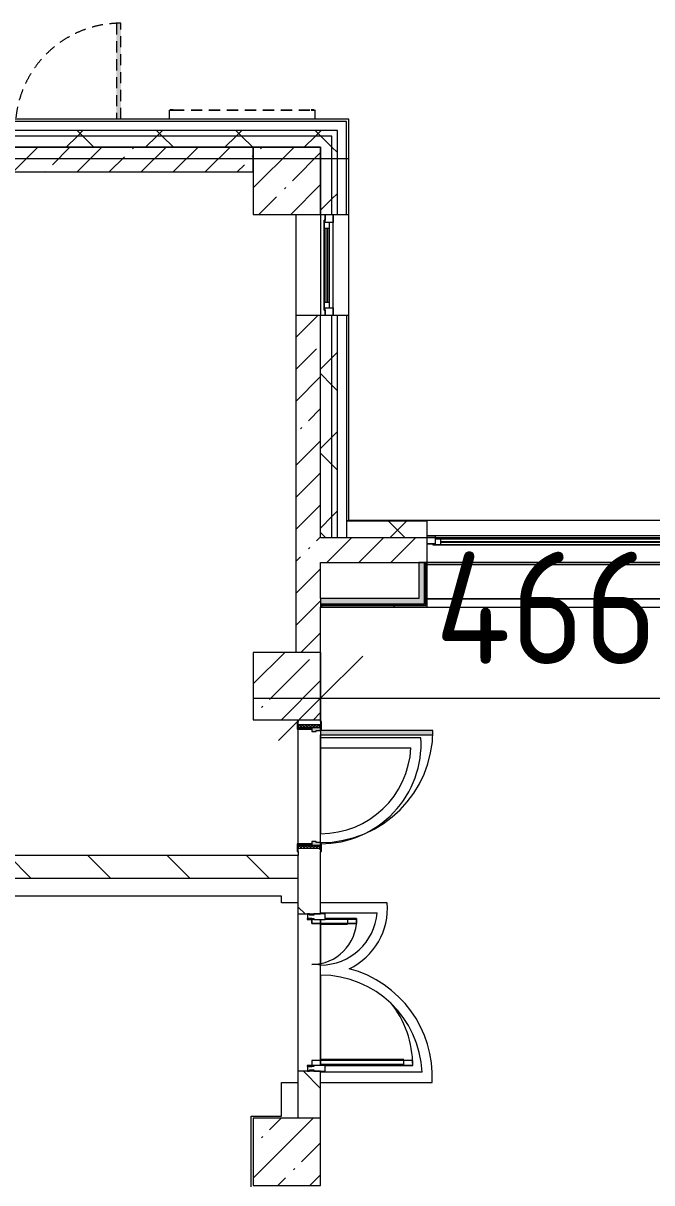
# Model space of a CAD drawing. Header units: millimetres. Extents: x 35092 to 251863, y -8553 to 29549.
# Drawn here: x 155813 to 161413, y 17875 to 28205 of the extents above; entities that cross this region are included whole.
import ezdxf

# ---------------------------------------------------------------- set-up
doc = ezdxf.new("R2010")
doc.units = ezdxf.units.MM
doc.linetypes.add('200_ШТРИХ__ш1_п0_6_', pattern=[160, 100, -60])
for name, color, linetype, lineweight in [('A-ANNO-DIMS', 7, 'Continuous', 9), ('A-ANNO-DIMS-500', 7, 'Continuous', 9), ('A-DETL-MBND-1', 7, '200_ШТРИХ__ш1_п0_6_', 9), ('A-GLAZ-2', 7, 'Continuous', 5), ('A-GLAZ-CWMG-2', 7, 'Continuous', 5), ('A-WALL', 7, 'Continuous', 9), ('A-WALL-2', 7, 'Continuous', 5), ('I-WALL-3', 7, 'Continuous', 5), ('S-COLS-1', 7, 'Continuous', 5), ('Оси', 7, 'Continuous', 9)]:
    doc.layers.add(name, color=color, linetype=linetype, lineweight=lineweight)
for name, color, linetype, lineweight, true_color in [('A-DETL-GENF-3', 7, 'Continuous', 5, 0xaaaaaa), ('A-DOOR-2', 7, 'Continuous', 5, 0xaaaaaa), ('A-DOOR-3', 7, 'Continuous', 5, 0xe2e2e2), ('A-DOOR-FRAM-3', 7, 'Continuous', 5, 0xe2e2e2), ('A-DOOR-FRAM-4', 7, 'Continuous', 5, 0xaaaaaa), ('A-FLOR-1', 7, 'Continuous', 5, 0xaaaaaa), ('I-WALL-1', 7, 'Continuous', 5, 0xe7e7e7), ('I-WALL-2', 7, 'Continuous', 9, 0xe7e7e7)]:
    doc.layers.add(name, color=color, linetype=linetype, lineweight=lineweight, true_color=true_color)
doc.styles.add('ISOCPEUR_3', font='isocpeur.ttf', dxfattribs={"width": 0.9, "height": 1000})
doc.dimstyles.new('ISO-2_0_0_9К_Средний_округл2', dxfattribs={"dimscale": 304.8, "dimtxt": 995.981176, "dimasz": 2.46063, "dimexe": 1.968504, "dimexo": 0, "dimgap": 0, "dimtad": 1, "dimdec": 0, "dimrnd": 10, "dimzin": 0, "dimdsep": 46, "dimtxsty": 'ISOCPEUR_3', "dimblk1": 'OBLIQUE', "dimblk2": 'OBLIQUE', "dimsah": 1, "dimcen": 0.09, "dimdle": 1.968504, "dimazin": 0, "dimtfac": 1, "dimtdec": 4, "dimtix": 1, "dimtmove": 0, "dimatfit": 3, "dimfxl": 1, "dimtvp": 1, "dimtolj": 1, "dimtzin": 0, "dimarcsym": 2})
pattern_1 = [(45, (124853, 0), (-353.5534, 353.5534), []), (135, (124853, 0), (-353.5534, -353.5534), [])]
pattern_2 = [(45, (124853, 0), (-285.123, 285.123), []), (45, (125138.1, 0), (-285.123, 285.123), [504.031, -100.806, 16.764, -84.042])]
pattern_3 = [(135, (124853, 0), (-353.5534, -353.5534), [])]
pattern_4 = [(45, (124853, 0), (-530.33, 530.33), []), (135, (124853, 0), (-530.33, -530.33), [])]

# ---------------------------------------------------------------- blocks, each defined once
blk = doc.blocks.new('BSC_Колонна _Прямоугольная - 600х600-V279-2_2_2_птичка')
at = {"layer": 'S-COLS-1'}
h = blk.add_hatch(dxfattribs=at)
h.set_pattern_fill('FP_113', color=256, style=0, pattern_type=2)
h.set_pattern_definition([(45, (-33310, -18150), (-285.123, 285.123), []), (45, (-33024.88, -18150), (-285.123, 285.123), [504.031, -100.806, 16.764, -84.042])])
h.paths.add_polyline_path([(300, -300), (300, 300), (-300, 300), (-300, -300), (-50, -300)])
for p, q in [((300, 300), (-300, 300)), ((-300, 300), (-300, -300)), ((300, -300), (300, 300)), ((-300, -300), (300, -300))]:
    blk.add_line(p, q, dxfattribs=at)
blk = doc.blocks.new('120_Окно_СКБ_2Ст - 120_Окно_СКБ_2Ст 3100х2500 _мал_створка слева_ 2-V305-2_2_2_птичка')
at = {"layer": 'A-GLAZ-2'}
for p, q in [((-1550, -127), (-1550, -57)), ((-1550, -57), (-1480, -57)), ((1550, -57), (-1550, -57)), ((-1480, -57), (-1480, -127)), ((650, -87), (-1480, -87)), ((-1480, -87), (-1480, -127)), ((-1430, -137), (-1430, -87)), ((600, -137), (600, -87)), ((650, -127), (650, -57)), ((650, -57), (720, -57)), ((650, -127), (650, -87)), ((720, -57), (720, -127)), ((1480, -87), (720, -87)), ((720, -87), (720, -127)), ((770, -137), (770, -87)), ((1430, -137), (1430, -87)), ((1480, -127), (1480, -57)), ((1480, -57), (1550, -57)), ((1480, -127), (1480, -87)), ((1550, -57), (1550, -127)), ((-1480, -127), (-1550, -127)), ((-1550, -127), (-1500, -127)), ((-1480, -127), (-1500, -127)), ((-1500, -127), (-1500, -137)), ((-1500, -137), (670, -137)), ((670, -137), (-1500, -137)), ((-1430, -107), (600, -107)), ((600, -117), (-1430, -117)), ((720, -127), (650, -127)), ((670, -127), (650, -127)), ((670, -127), (700, -127)), ((670, -137), (670, -127)), ((720, -127), (700, -127)), ((700, -127), (700, -137)), ((700, -137), (1500, -137)), ((1500, -137), (700, -137)), ((770, -107), (1430, -107)), ((1430, -117), (770, -117)), ((1550, -127), (1480, -127)), ((1500, -127), (1480, -127)), ((1500, -127), (1550, -127)), ((1500, -137), (1500, -127))]:
    blk.add_line(p, q, dxfattribs=at)
blk = doc.blocks.new('120_Окно_СКБ_1Ст - 120_Окно_СКБ_1Ст 900х2500_h_-V306-2_2_2_птичка')
at = {"layer": 'A-GLAZ-2'}
for p, q in [((-450, -75), (-450, -5)), ((-450, -5), (-380, -5)), ((450, -5), (-450, -5)), ((-380, -75), (-450, -75)), ((-450, -75), (-400, -75)), ((-380, -75), (-400, -75)), ((-400, -75), (-400, -85)), ((-400, -85), (400, -85)), ((400, -85), (-400, -85)), ((-380, -5), (-380, -75)), ((380, -35), (-380, -35)), ((-380, -35), (-380, -75)), ((-330, -85), (-330, -35)), ((-330, -55), (330, -55)), ((330, -65), (-330, -65)), ((330, -85), (330, -35)), ((380, -75), (380, -5)), ((380, -5), (450, -5)), ((380, -75), (380, -35)), ((450, -75), (380, -75)), ((400, -75), (380, -75)), ((400, -75), (450, -75)), ((400, -85), (400, -75)), ((450, -5), (450, -75))]:
    blk.add_line(p, q, dxfattribs=at)
blk = doc.blocks.new('110_Дверь_СКБ_1Ст_Наружная - ДН-2д_л__ Дверь из подвала ЛК _900 мм в свету_ 3300 фрамуга метал-22954314-2_2_2_птичка')
at = {"layer": 'A-DETL-MBND-1'}
blk.add_hatch(color=256, dxfattribs=at).paths.add_polyline_path([(489.5, 115), (489.5, 970), (449.5, 970), (449.5, 115)])
for p, q in [((489.5, 970), (449.5, 970)), ((449.5, 970), (449.5, 115)), ((489.5, 115), (489.5, 970))]:
    blk.add_line(p, q, dxfattribs=at)
blk.add_arc((489.5, 30), 940, 90, 174.73278, dxfattribs=at)
blk = doc.blocks.new('BSC_Колонна _Прямоугольная - 600х600-V316-2_2_2_птичка')
at = {"layer": 'S-COLS-1'}
h = blk.add_hatch(dxfattribs=at)
h.set_pattern_fill('FP_131', color=256, style=0, pattern_type=2)
h.set_pattern_definition([(45, (-33310, -22300), (-285.123, 285.123), []), (45, (-33024.88, -22300), (-285.123, 285.123), [504.031, -100.806, 16.764, -84.042])])
h.paths.add_polyline_path([(300, -300), (300, 300), (-300, 300), (-300, -300), (187, -300)])
for p, q in [((300, 300), (-300, 300)), ((-300, 300), (-300, -300)), ((300, -300), (300, 300)), ((-300, -300), (300, -300))]:
    blk.add_line(p, q, dxfattribs=at)
blk = doc.blocks.new('Указатель_Домовой_Квартальный_По грани - Указатель одинарный-23221565-2_2_2_птичка')
at = {"layer": 'A-DETL-MBND-1'}
for p, q in [((32260, 27430), (32260, 27350)), ((32261, 27430), (32260, 27430)), ((32260, 27430), (32295, 27430)), ((32270, 27432), (32270, 27430)), ((32295, 27432), (32270, 27432)), ((32270, 27432), (32295, 27432)), ((32295, 27432), (32275, 27432)), ((32275, 27432), (32295, 27432)), ((32295, 27432), (33525, 27432)), ((32295, 27430), (33525, 27430)), ((33525, 27432), (33545, 27432)), ((33545, 27432), (33525, 27432)), ((33525, 27432), (33550, 27432)), ((33550, 27432), (33525, 27432)), ((33525, 27430), (33560, 27430)), ((33550, 27430), (33550, 27432)), ((33560, 27430), (33559, 27430)), ((33560, 27350), (33560, 27430))]:
    blk.add_line(p, q, dxfattribs=at)
blk = doc.blocks.new('110_Дверь_СКБ_1Ст_Внутренняя1 - Д-4б _огнестойкая EI 30_-32701367-2_2_2_птичка')
at = {"layer": 'A-DOOR-2'}
h = blk.add_hatch(dxfattribs=at)
h.set_pattern_fill('FP_40', color=256, style=0, pattern_type=2)
h.set_pattern_definition([(135, (1751.41, 164.685), (-14.14214, -14.14214), []), (225, (1751.41, 164.685), (14.14214, -14.14214), [])])
h.paths.add_polyline_path([(562, 100), (537, 100), (537, -100), (562, -100), (562, 68)])
at = {"layer": 'A-DOOR-3'}
h = blk.add_hatch(color=256, dxfattribs=at)
h.paths.add_polyline_path([(537, 20), (537, 100), (512, 100), (512, 60), (502, 60), (502, 20), (522, 20)])
h.paths.add_polyline_path([(-478, 44), (-478, 60), (-488, 60), (-488, 100), (-513, 100), (-513, 20), (-478, 20)])
at = {"layer": 'A-DOOR-FRAM-3'}
for points in [[(-448, 100), (-448, 1100), (-488, 1100), (-488, 100)], [(-498, 100), (-498, 108), (-568, 108), (-568, 100), (-513, 100)], [(592, 108), (522, 108), (522, 100), (592, 100)], [(-498, -100), (-498, 20), (-513, 20), (-513, -100)], [(537, 20), (522, 20), (522, -100), (537, -100), (537, -13)], [(-498, -108), (-498, -100), (-568, -100), (-568, -108), (-513, -108)], [(592, -100), (522, -100), (522, -108), (592, -108)]]:
    blk.add_hatch(color=256, dxfattribs=at).paths.add_polyline_path(points)
at = {"layer": 'A-DOOR-FRAM-4'}
h = blk.add_hatch(dxfattribs=at)
h.set_pattern_fill('FP_41', color=256, style=0, pattern_type=2)
h.set_pattern_definition([(45, (-371.384, 164.685), (-14.1421, 14.1421), []), (135, (-371.384, 164.685), (-14.1421, -14.1421), [])])
h.paths.add_polyline_path([(-513, 100), (-538, 100), (-538, -100), (-513, -100), (-513, -13)])
at = {"layer": 'A-DOOR-2'}
for p, q in [((-488, 1100), (-488, 100)), ((-448, 1100), (-488, 1100)), ((-448, 100), (-448, 1100)), ((-488, 100), (-448, 100))]:
    blk.add_line(p, q, dxfattribs=at)
blk.add_arc((-488, 100), 1000, 360, 90, dxfattribs=at)
at = {"layer": 'A-DOOR-FRAM-4'}
for p, q in [((-498, 108), (-568, 108)), ((-568, 108), (-568, 100)), ((-498, 100), (-498, 108)), ((592, 108), (522, 108)), ((522, 108), (522, 100)), ((592, 100), (592, 108)), ((-568, 100), (-498, 100)), ((-513, 100), (-538, 100)), ((-538, 100), (-538, -100)), ((-488, 100), (-513, 100)), ((-513, 100), (-513, 20)), ((-513, -100), (-513, 100)), ((-498, 100), (-513, 100)), ((-513, 100), (-513, 99)), ((-513, 99), (-498, 99)), ((-513, 20), (-478, 20)), ((-498, 20), (-513, 20)), ((-513, 20), (-513, -100)), ((-498, 99), (-498, 100)), ((-498, -100), (-498, 20)), ((-488, 60), (-488, 100)), ((-478, 60), (-488, 60)), ((-478, 20), (-478, 60)), ((512, 60), (502, 60)), ((502, 60), (502, 20)), ((502, 20), (537, 20)), ((512, 100), (512, 60)), ((537, 100), (512, 100)), ((537, 100), (522, 100)), ((522, 100), (522, 99)), ((522, 100), (592, 100)), ((522, 99), (537, 99)), ((537, 20), (522, 20)), ((522, 20), (522, -100)), ((537, 20), (537, 100)), ((562, 100), (537, 100)), ((537, 100), (537, -100)), ((537, 99), (537, 100)), ((537, -100), (537, 20)), ((562, -100), (562, 100)), ((-498, -100), (-568, -100)), ((-568, -100), (-568, -108)), ((-538, -100), (-513, -100)), ((-513, -100), (-498, -100)), ((-498, -108), (-498, -100)), ((522, -100), (537, -100)), ((592, -100), (522, -100)), ((522, -100), (522, -108)), ((537, -100), (562, -100)), ((592, -108), (592, -100)), ((-568, -108), (-498, -108)), ((522, -108), (592, -108))]:
    blk.add_line(p, q, dxfattribs=at)
blk = doc.blocks.new('Прямоугольный импост - Импост структурный с накладкой - 160мм Темный-32479175-2_2_2_птичка')
at = {"layer": 'A-GLAZ-CWMG-2'}
for p, q in [((-50, 40), (-50, 140)), ((-50, 140), (0, 140)), ((0, 140), (0, 40)), ((-40, 40), (-50, 40)), ((-50, -17), (-50, 0)), ((-50, 0), (-40, 0)), ((-40, 0), (-40, 40)), ((-10, 40), (-10, 0)), ((0, 40), (-10, 40)), ((-10, 0), (0, 0)), ((0, 0), (0, -17)), ((0, -17), (-50, -17))]:
    blk.add_line(p, q, dxfattribs=at)
blk = doc.blocks.new('Дверь_Витражная_остекление_ - Д-39_л_ Актовый-V388-2_2_2_птичка')
at = {"layer": 'A-DETL-GENF-3'}
for p, q in [((596, 840), (596, 100)), ((650, 920), (605, 920)), ((605, 920), (605, 20)), ((650, 920), (605, 920)), ((605, 920), (605, 20)), ((650, 840), (605, 840)), ((640, 840), (640, 100)), ((650, 920), (650, 140)), ((650, 140), (650, 920)), ((-660, 420), (-615, 420)), ((-660, 420), (-660, 140)), ((-615, 420), (-660, 420)), ((-660, 420), (-660, 140)), ((-615, 420), (-615, 20)), ((-615, 20), (-615, 420)), ((-660, 340), (-615, 340)), ((-650, 340), (-650, 140)), ((-606, 340), (-606, 100)), ((-650, 100), (-615, 100)), ((-615, 20), (-650, 20)), ((-650, 20), (-615, 20)), ((650, 100), (605, 100)), ((605, 20), (650, 20)), ((605, 20), (650, 20)), ((650, 40), (650, 20)), ((650, 20), (650, 40))]:
    blk.add_line(p, q, dxfattribs=at)
at = {"layer": 'A-DOOR-2'}
for p, q in [((650, 920), (650, 140)), ((-650, 420), (-650, 140)), ((-650, 20), (-660, 20)), ((-660, 20), (-660, -20)), ((-650, 40), (-650, 20)), ((-650, -20), (-650, 20)), ((650, 40), (650, 20)), ((660, 20), (650, 20)), ((650, 20), (650, -20)), ((660, -20), (660, 20)), ((-660, -20), (-650, -20)), ((650, -20), (660, -20))]:
    blk.add_line(p, q, dxfattribs=at)
for centre, radius, start, end in [((650, 20), 900, 90, 128.5974), ((-650, 20), 400, 360, 90), ((650, 20), 900, 174.8223, 180)]:
    blk.add_arc(centre, radius, start, end, dxfattribs=at)
blk = doc.blocks.new('Прямоугольный импост - Импост структурный с накладкой - 160мм Темный-32479277-2_2_2_птичка')
at = {"layer": 'A-GLAZ-CWMG-2'}
for p, q in [((0, 140), (-50, 140)), ((-50, 140), (-50, 40)), ((0, 40), (0, 140)), ((-50, 40), (-40, 40)), ((-40, 0), (-50, 0)), ((-50, 0), (-50, -17)), ((-40, 40), (-40, 0)), ((-10, 0), (-10, 40)), ((-10, 40), (0, 40)), ((0, 0), (-10, 0)), ((0, -17), (0, 0)), ((-50, -17), (0, -17))]:
    blk.add_line(p, q, dxfattribs=at)
blk = doc.blocks.new('Зашивка приборов отопления22 - Зашивка приборов отопления-33321747-2_2_2_птичка')
at = {"layer": 'A-WALL-2'}
for p, q in [((37288, 26888), (34188, 26888)), ((34188, 26567), (37268, 26567)), ((37268, 26567), (34188, 26567)), ((34188, 26492), (37268, 26492))]:
    blk.add_line(p, q, dxfattribs=at)
blk = doc.blocks.new('DIMBLOCK72-2_2_2_птичка')
at = {"layer": 'A-ANNO-DIMS-500'}
for p, q in [((163123, 22721), (163123, 21591)), ((163123, 22191), (163123, 22721)), ((158463, 22600), (158463, 21591)), ((158463, 22191), (158463, 22600)), ((157863, 22191), (163723, 22191))]:
    blk.add_line(p, q, dxfattribs=at)
at = {"layer": 'A-ANNO-DIMS-500', "lineweight": 20}
for p, q in [((158463, 22191), (158838, 22566)), ((163123, 22191), (163498, 22566)), ((158463, 22191), (158088, 21816)), ((163123, 22191), (162748, 21816))]:
    blk.add_line(p, q, dxfattribs=at)
at = {"layer": 'A-ANNO-DIMS-500', "color": 0, "insert": (159481, 23497), "char_height": 1000, "width": 3148.83, "attachment_point": 1, "line_spacing_factor": 1.149209, "style": 'ISOCPEUR_3'}
blk.add_mtext('4660', dxfattribs=at)
blk = doc.blocks.new('_Oblique')
at = {"color": 0, "linetype": 'ByBlock', "lineweight": -2}
blk.add_line((-0.5, -0.5), (0.5, 0.5), dxfattribs=at)

msp = doc.modelspace()

# ---------------------------------------------------------------- hatches: boundary and pattern name
at = {"layer": 'A-WALL-2'}
h = msp.add_hatch(dxfattribs=at)
h.set_pattern_fill('FP_91', color=256, style=0, pattern_type=2)
h.set_pattern_definition(pattern_1)
h.paths.add_polyline_path([(144463.2, 27200), (158563, 27200), (158559.4, 27250), (144463.2, 27250)])
h.paths.add_polyline_path([(142663.2, 27200), (143563.2, 27200), (143563.2, 27250), (142663.2, 27250)])
h.paths.add_polyline_path([(139403.1, 27200), (139963.2, 27200), (139963.2, 27250), (138542, 27250), (138542, 27200), (139163, 27200)])
h.paths.add_polyline_path([(141763.2, 27200), (141763.2, 27250), (140863.2, 27250), (140863.2, 27200), (141403.2, 27200)])
h = msp.add_hatch(dxfattribs=at)
h.set_pattern_fill('FP_91', color=256, style=0, pattern_type=2)
h.set_pattern_definition(pattern_1)
h.paths.add_polyline_path([(143563.2, 27100), (143563.2, 27200), (142663.2, 27200), (142663.2, 27100), (142963.2, 27100)])
h.paths.add_polyline_path([(146454.4, 27100), (158463, 27100), (158463, 27200), (144463.2, 27200), (144463.2, 27100), (144624.3, 27100)])
h.paths.add_polyline_path([(139133.9, 27100), (139963.2, 27100), (139963.2, 27200), (138542, 27200), (138542, 27100), (138843, 27100)])
h.paths.add_polyline_path([(140863.2, 27100), (141763.2, 27100), (141763.2, 27200), (140863.2, 27200)])
h = msp.add_hatch(dxfattribs=at)
h.set_pattern_fill('FP_91', color=256, style=0, pattern_type=2)
h.set_pattern_definition(pattern_1)
h.paths.add_polyline_path([(158563, 23620), (158563, 25600), (158463, 25600), (158463.4, 23620)])
h.paths.add_polyline_path([(158463, 26500), (158563, 26500), (158563, 27200), (158463, 27200), (158463, 26946.4)])
h = msp.add_hatch(dxfattribs=at)
h.set_pattern_fill('FP_91', color=256, style=0, pattern_type=2)
h.set_pattern_definition(pattern_1)
h.paths.add_polyline_path([(158563, 23620), (158613, 23620), (158613, 25600), (158563, 25600), (158563, 23667.1)])
h.paths.add_polyline_path([(158613, 26500), (158613, 27250), (158563, 27250), (158563, 26500), (158573, 26500)])
h = msp.add_hatch(dxfattribs=at)
h.set_pattern_fill('FP_91', color=256, style=0, pattern_type=2)
h.set_pattern_definition(pattern_1)
h.paths.add_polyline_path([(159413, 23620), (159413, 23770), (158693, 23765.1), (158693, 23620), (159265.2, 23620)])
h.paths.add_polyline_path([(163343, 23620), (163613, 23620), (163613, 23770), (162513, 23770), (162513, 23620), (162925.5, 23620)])
at = {"layer": 'I-WALL-1'}
msp.add_hatch(color=256, dxfattribs=at).paths.add_polyline_path([(159385.5, 23079), (159388, 23079), (159388, 23400), (159338, 23396), (159338, 23079)])
at = {"layer": 'I-WALL-2'}
msp.add_hatch(color=256, dxfattribs=at).paths.add_polyline_path([(158463, 23029), (159388, 23029), (159385.5, 23079), (158463, 23079)])
at = {"layer": 'I-WALL-3'}
h = msp.add_hatch(dxfattribs=at)
h.set_pattern_fill('FP_99', color=256, style=0, pattern_type=2)
h.set_pattern_definition(pattern_2)
h.paths.add_polyline_path([(147363, 26880), (150663, 26880), (150663, 27100), (147363, 27100)])
h.paths.add_polyline_path([(155652.6, 26880), (157863, 26880), (157863, 27100), (155463, 27100), (155463, 26880), (155493.1, 26880)])
h.paths.add_polyline_path([(151263, 26880), (154863, 26880), (154863, 27100), (151263, 27100), (151263, 26994.1)])
h = msp.add_hatch(dxfattribs=at)
h.set_pattern_fill('FP_99', color=256, style=0, pattern_type=2)
h.set_pattern_definition(pattern_2)
h.paths.add_polyline_path([(158243, 22600), (158463, 22600), (158463, 25600), (158243, 25600), (158243, 23003)])
h = msp.add_hatch(dxfattribs=at)
h.set_pattern_fill('FP_99', color=256, style=0, pattern_type=2)
h.set_pattern_definition(pattern_2)
h.paths.add_polyline_path([(158838.1, 23400), (159413, 23400.1), (159413, 23620), (158463, 23619.7), (158463, 23400), (158713, 23400)])
h.paths.add_polyline_path([(162925.5, 23400), (163343, 23400), (163343, 23620), (162513, 23619.7), (162513, 23400)])
h = msp.add_hatch(dxfattribs=at)
h.set_pattern_fill('FP_167', color=256, style=0, pattern_type=2)
h.set_pattern_definition(pattern_4)
h.paths.add_polyline_path([(158463, 23016.5), (159400.5, 23016.5), (159400.5, 23029), (158463, 23029)])
h = msp.add_hatch(dxfattribs=at)
h.set_pattern_fill('FP_167', color=256, style=0, pattern_type=2)
h.set_pattern_definition(pattern_4)
h.paths.add_polyline_path([(159265.2, 23004), (159413, 23004), (159413, 23016.5), (158463, 23016.5), (158463, 23004), (159019.6, 23004)])
h = msp.add_hatch(dxfattribs=at)
h.set_pattern_fill('FP_100', color=256, style=0, pattern_type=2)
h.set_pattern_definition(pattern_3)
h.paths.add_polyline_path([(158463, 20790), (158463, 20855), (158263, 20855), (158263, 20790), (158350.2, 20790)])
h.paths.add_polyline_path([(158463, 21955), (158463, 22000), (158263, 22000), (158263, 21955), (158350.2, 21955)])
h = msp.add_hatch(dxfattribs=at)
h.set_pattern_fill('FP_100', color=256, style=0, pattern_type=2)
h.set_pattern_definition(pattern_3)
h.paths.add_polyline_path([(157863, 20590), (158263, 20590), (158263, 20790), (155463, 20790), (155463, 20590), (157435.1, 20590)])
h = msp.add_hatch(dxfattribs=at)
h.set_pattern_fill('FP_100', color=256, style=0, pattern_type=2)
h.set_pattern_definition(pattern_3)
h.paths.add_polyline_path([(158263, 18450), (158463, 18450), (158463, 18870), (158263, 18870), (158263, 18470)])
h.paths.add_polyline_path([(158263, 20270), (158463, 20270), (158463, 20790), (158263, 20790), (158263, 20370)])
at = {"layer": 'S-COLS-1'}
h = msp.add_hatch(dxfattribs=at)
h.set_pattern_fill('FP_99', color=256, style=0, pattern_type=2)
h.set_pattern_definition(pattern_2)
h.paths.add_polyline_path([(158350.2, 26500), (158463, 26500), (158463, 27100), (157863, 27100), (157863, 26500), (158263, 26500)])

# ---------------------------------------------------------------- linework, layer by layer
at = {"layer": 'A-FLOR-1'}
for p, q in [((162493, 23380), (159413, 23380)), ((159413, 23079), (162493, 23079)), ((159414, 23003), (158463, 23003)), ((158463, 21865), (158463, 21840)), ((158463, 20905), (158463, 21865)), ((159356.6, 21840), (158463, 21840)), ((158463, 21750), (158463, 20985)), ((158463, 21750), (159267, 21750)), ((158113, 20429), (155463, 20429)), ((158113, 20370), (158113, 20429)), ((158263, 20370), (158113, 20370)), ((159055.9, 20370), (158463, 20370)), ((158463, 20280), (158966.4, 20280)), ((158463, 20220), (158463, 19815)), ((158463, 18920), (158463, 20220)), ((158463, 19725), (158463, 18920)), ((159367.1, 18860), (158463, 18860)), ((158113, 18470), (158113, 18770)), ((158113, 18770), (158263, 18770)), ((158463, 18770), (159456.7, 18770)), ((157843, 17840), (157843, 18470)), ((157843, 18470), (158113, 18470))]:
    msp.add_line(p, q, dxfattribs=at)
for centre, radius, start, end in [((158463, 21790), 895, 270, 3.20255), ((158463, 21790), 805, 270, 357.15183), ((158463, 20320), 595, 295.28402, 4.82046), ((158463, 20320), 505, 270, 355.45696), ((158463, 18820), 995, 357.1196, 75.20242), ((158463, 18820), 905, 2.53324, 90)]:
    msp.add_arc(centre, radius, start, end, dxfattribs=at)
at = {"layer": 'A-WALL'}
for p, q in [((158693, 27330), (144463.2, 27330)), ((158693, 26500), (158693, 27330)), ((158613, 27250), (144463.2, 27250)), ((158563, 27200), (144463.2, 27200)), ((158563, 26500), (158563, 27200)), ((158613, 26500), (158613, 27250)), ((157863, 27100), (155463, 27100)), ((158463, 23620), (158463, 25600)), ((158563, 23620), (158563, 25600)), ((158613, 23620), (158613, 25600)), ((158693, 25600), (158693, 23620)), ((159413, 23773), (158693, 23773)), ((159413, 23770), (158693, 23770)), ((158713, 23778), (158713, 23773)), ((159413, 23620), (158713, 23620)), ((159388, 23029), (159388, 23400)), ((159400.5, 23016.5), (159400.5, 23400)), ((158463, 23079), (158463, 23004)), ((159388, 23029), (158463, 23029)), ((159400.5, 23016.5), (158463, 23016.5))]:
    msp.add_line(p, q, dxfattribs=at)
at = {"layer": 'A-WALL-2'}
for p, q in [((158713, 27350), (144463.2, 27350)), ((158713, 23778), (158713, 27350)), ((155463, 27100), (158463, 27100)), ((158463, 27100), (158463, 25600)), ((158463, 26500), (158713, 26500)), ((158713, 25600), (158463, 25600)), ((158713, 23778), (166763, 23778)), ((159413, 23620), (159413, 23778)), ((163393, 23620), (158693, 23620))]:
    msp.add_line(p, q, dxfattribs=at)
at = {"layer": 'I-WALL-3'}
for p, q in [((157863, 26880), (157863, 27100)), ((155663, 26880), (157863, 26880)), ((158243, 26500), (158243, 22600)), ((158463, 25600), (158243, 25600)), ((158693, 23620), (158463, 23620)), ((159413, 23004), (159413, 23620)), ((158463, 23079), (158463, 23400)), ((158463, 23400), (163343, 23400)), ((159338, 23400), (159338, 23079)), ((159413, 23400), (159338, 23400)), ((159338, 23079), (158463, 23079)), ((158463, 22600), (158463, 23004)), ((158463, 23004), (159413, 23004)), ((158263, 22000), (158263, 21985)), ((158263, 20895), (158263, 21915)), ((158463, 21985), (158463, 22000)), ((158263, 20790), (155663, 20790)), ((158263, 20825), (158263, 20790)), ((158263, 18450), (158263, 20790)), ((158463, 20790), (158463, 20825)), ((158463, 20270), (158463, 20790)), ((155463, 20590), (158263, 20590)), ((158263, 20270), (158463, 20270)), ((158463, 18870), (158263, 18870)), ((158463, 18450), (158463, 18870))]:
    msp.add_line(p, q, dxfattribs=at)
at = {"layer": 'S-COLS-1'}
for p, q in [((158463, 27100), (157863, 27100)), ((157863, 27100), (157863, 26500)), ((158463, 26500), (158463, 27100)), ((157863, 26500), (158463, 26500))]:
    msp.add_line(p, q, dxfattribs=at)
at = {"layer": 'Оси'}
msp.add_line((146213, 27000), (158713, 27000), dxfattribs=at)

# ---------------------------------------------------------------- block references
at = {"layer": 'A-DETL-MBND-1'}
for name, p in [('110_Дверь_СКБ_1Ст_Наружная - ДН-2д_л__ Дверь из подвала ЛК _900 мм в свету_ 3300 фрамуга метал-22954314-2_2_2_птичка', (156193.5, 27235)), ('Указатель_Домовой_Квартальный_По грани - Указатель одинарный-23221565-2_2_2_птичка', (124853, 0))]:
    msp.add_blockref(name, p, dxfattribs=at)
at = {"layer": 'A-DOOR-2'}
for name, p, rotation in [('110_Дверь_СКБ_1Ст_Внутренняя1 - Д-4б _огнестойкая EI 30_-32701367-2_2_2_птичка', (158363, 21417.5), 270), ('Дверь_Витражная_остекление_ - Д-39_л_ Актовый-V388-2_2_2_птичка', (158363, 19570), 269.9999999999996)]:
    msp.add_blockref(name, p, dxfattribs=dict(at, rotation=rotation))
at = {"layer": 'A-GLAZ-2', "rotation": 269.9999999999999}
msp.add_blockref('120_Окно_СКБ_1Ст - 120_Окно_СКБ_1Ст 900х2500_h_-V306-2_2_2_птичка', (158578, 26050), dxfattribs=at)
at = {"layer": 'A-GLAZ-2'}
msp.add_blockref('120_Окно_СКБ_2Ст - 120_Окно_СКБ_2Ст 3100х2500 _мал_створка слева_ 2-V305-2_2_2_птичка', (160963, 23695), dxfattribs=at)
at = {"layer": 'A-GLAZ-CWMG-2', "extrusion": (0, 0, -1), "rotation": 90.00000000000041}
msp.add_blockref('Прямоугольный импост - Импост структурный с накладкой - 160мм Темный-32479175-2_2_2_птичка', (-158363, 20270), dxfattribs=at)
at = {"layer": 'A-GLAZ-CWMG-2', "rotation": 269.9999999999996}
msp.add_blockref('Прямоугольный импост - Импост структурный с накладкой - 160мм Темный-32479277-2_2_2_птичка', (158363, 18870), dxfattribs=at)
at = {"layer": 'A-WALL-2'}
msp.add_blockref('Зашивка приборов отопления22 - Зашивка приборов отопления-33321747-2_2_2_птичка', (125225.2, -3488.4), dxfattribs=at)
at = {"layer": 'S-COLS-1'}
for name, p in [('BSC_Колонна _Прямоугольная - 600х600-V316-2_2_2_птичка', (158163, 22300)), ('BSC_Колонна _Прямоугольная - 600х600-V279-2_2_2_птичка', (158163, 18150))]:
    msp.add_blockref(name, p, dxfattribs=at)

# ---------------------------------------------------------------- dimensions: what is measured, and where the dimension line sits
at = {"layer": 'A-ANNO-DIMS'}
dim = msp.add_linear_dim(base=(163123, 22191), p1=(158463, 22600), p2=(163123, 22721.3), dimstyle='ISO-2_0_0_9К_Средний_округл2', override={"dimpost": '<>', "dimfxl": 4661.578965}, dxfattribs=at)
dim.commit()
dim.dimension.update_dxf_attribs({"geometry": 'DIMBLOCK72-2_2_2_птичка', "text_midpoint": (160793, 22691)})

doc.saveas('drawing.dxf')
